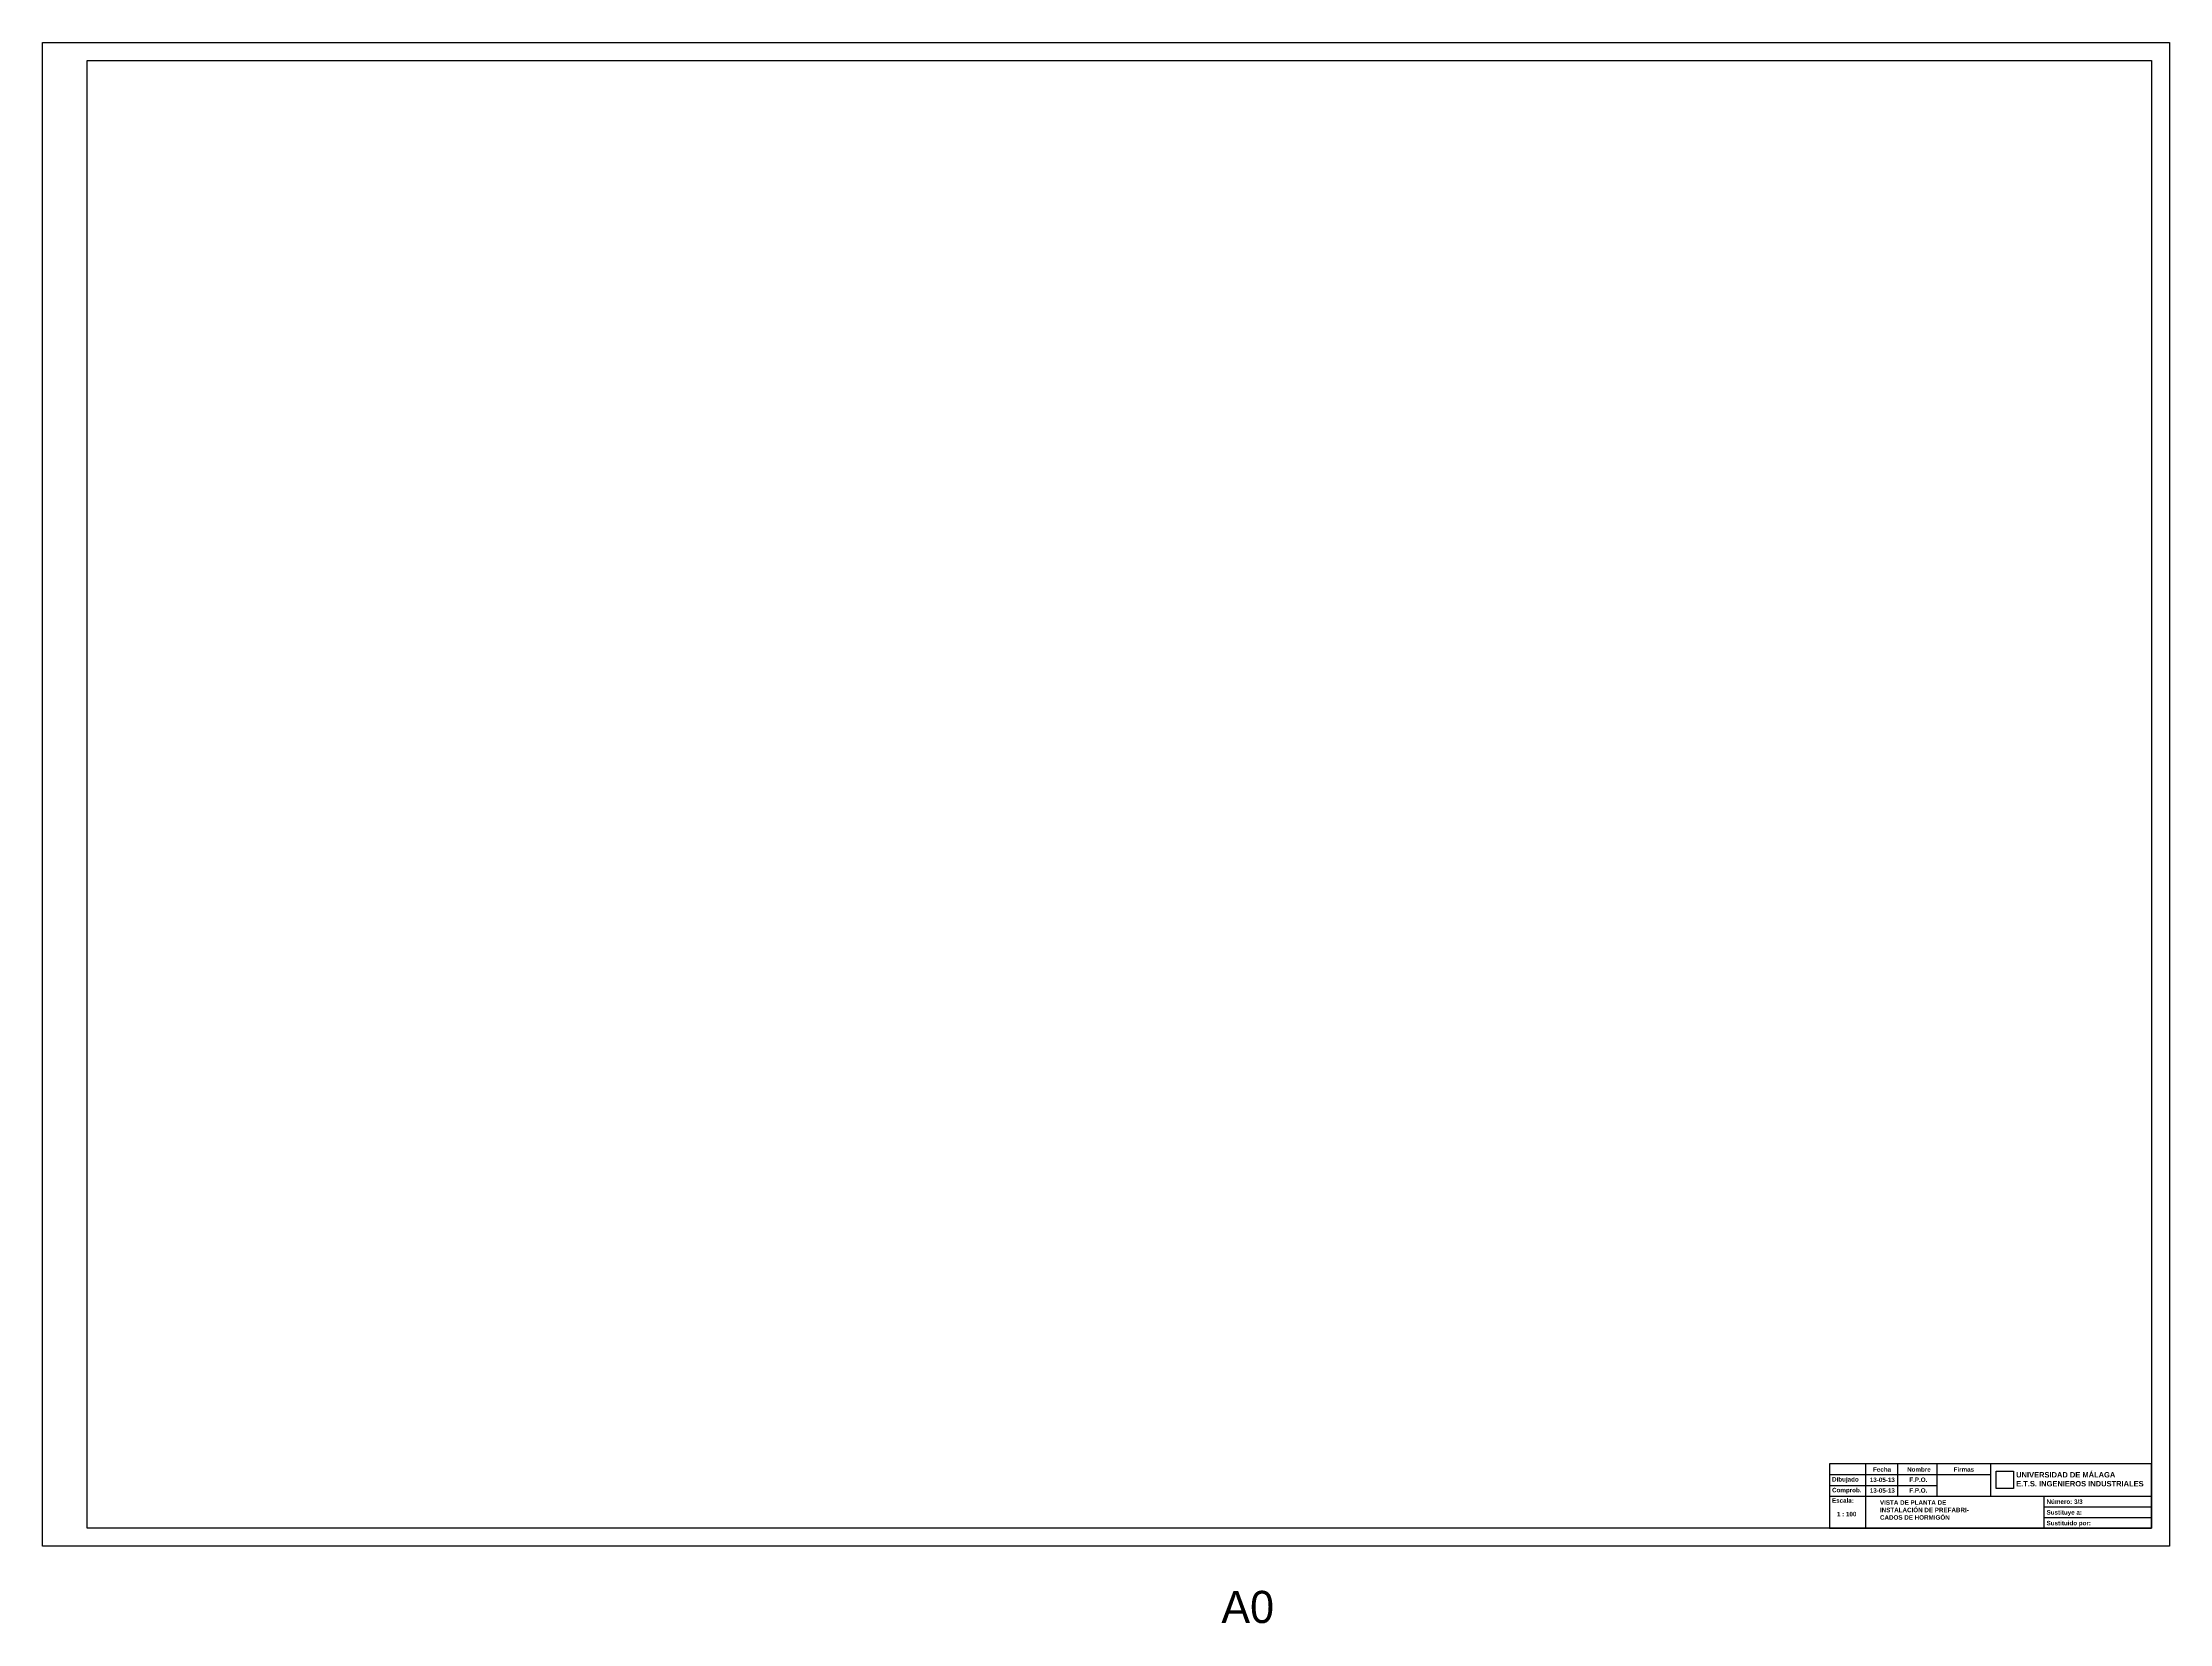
# Model space of a CAD drawing. Extents: x -115306 to 79008, y 182683 to 212921.
# Drawn here: x 77819 to 79008, y 212037 to 212921 of the extents above; entities that cross this region are included whole.
import ezdxf

# ---------------------------------------------------------------- set-up
doc = ezdxf.new("R2010")
doc.units = 0
doc.header["$LTSCALE"] = 508
doc.layers.add('INSTALACION_NUEVA', color=7, linetype='CONTINUOUS')
doc.styles.add('ARIAL-B', font='arialbd.ttf')
picture_1 = doc.add_image_def('image1.png', size_in_pixel=(236, 236))

msp = doc.modelspace()

# ---------------------------------------------------------------- linework, layer by layer
at = {"layer": 'INSTALACION_NUEVA', "linetype": 'Continuous'}
for p, q in [((77818.999, 212080), (77818.999, 212921)), ((77818.999, 212921), (79007.999, 212921)), ((79007.999, 212921), (79007.999, 212080)), ((77843.999, 212911), (78997.999, 212911)), ((77843.999, 212090), (77843.999, 212911)), ((78997.999, 212911), (78997.999, 212090)), ((78997.999, 212126), (78817.999, 212126)), ((78817.999, 212126), (78817.999, 212090)), ((78817.999, 212120), (78907.999, 212120)), ((78837.999, 212126), (78837.999, 212090)), ((78855.999, 212126), (78855.999, 212108)), ((78877.999, 212126), (78877.999, 212108)), ((78907.999, 212126), (78907.999, 212108)), ((78997.999, 212090), (78997.999, 212126)), ((78817.999, 212114), (78877.999, 212114)), ((78817.999, 212108), (78997.999, 212108)), ((78937.999, 212102), (78937.999, 212108)), ((78937.999, 212096), (78937.999, 212102)), ((78937.999, 212102), (78997.999, 212102)), ((78937.999, 212090), (78937.999, 212096)), ((78937.999, 212096), (78997.999, 212096)), ((78997.999, 212090), (77843.999, 212090)), ((78817.999, 212090), (78997.999, 212090)), ((78817.999, 212090), (78997.999, 212090)), ((79007.999, 212080), (77818.999, 212080))]:
    msp.add_line(p, q, dxfattribs=at)

# ---------------------------------------------------------------- texts
msp.add_text('A0', height=18, dxfattribs=at).set_placement((78477.998, 212037))
at = {"layer": 'INSTALACION_NUEVA', "char_height": 2.5, "width": 11.62251, "attachment_point": 1, "style": 'ARIAL-B'}
for s, insert in [('Dibujado', (78819.368, 212118.613)), ('Comprob.', (78819.368, 212112.616)), ('Escala:', (78819.339, 212106.755))]:
    msp.add_mtext(s, dxfattribs=dict(at, insert=insert))
at = {"layer": 'INSTALACION_NUEVA', "attachment_point": 1, "style": 'ARIAL-B'}
for s, insert, char_height in [('13-05-13', (78840.493, 212118.367), 2.5), ('Fecha', (78842.292, 212124.141), 2.5), ('Nombre', (78861.334, 212124.162), 2.5), ('F.P.O.', (78862.556, 212118.401), 2.5), ('Firmas', (78887.334, 212124.162), 2.5), ('UNIVERSIDAD DE MÁLAGA\\PE.T.S. INGENIEROS INDUSTRIALES', (78922.306, 212121.419), 3), ('13-05-13', (78840.493, 212112.367), 2.5), ('F.P.O.', (78862.556, 212112.401), 2.5), ('Número: 3/3', (78939.294, 212106.141), 2.5), ('1 : 100', (78822.11, 212099.191), 2.5), ('VISTA DE PLANTA DE\\PINSTALACIÓN DE PREFABRI-\\PCADOS DE HORMIGÓN', (78846.167, 212105.641), 2.5), ('Sustituye a:', (78939.294, 212100.141), 2.5), ('Sustituido por:', (78939.294, 212094.141), 2.5)]:
    msp.add_mtext(s, dxfattribs=dict(at, insert=insert, char_height=char_height))

# ---------------------------------------------------------------- pictures from other files: only their frames are drawn
at = {"layer": 'INSTALACION_NUEVA', "linetype": 'Continuous'}
image = msp.add_image(picture_1, insert=(78911.133, 212112.224), size_in_units=(9.74, 9.74), dxfattribs=at)
image.dxf.flags = 7

doc.saveas('drawing.dxf')
